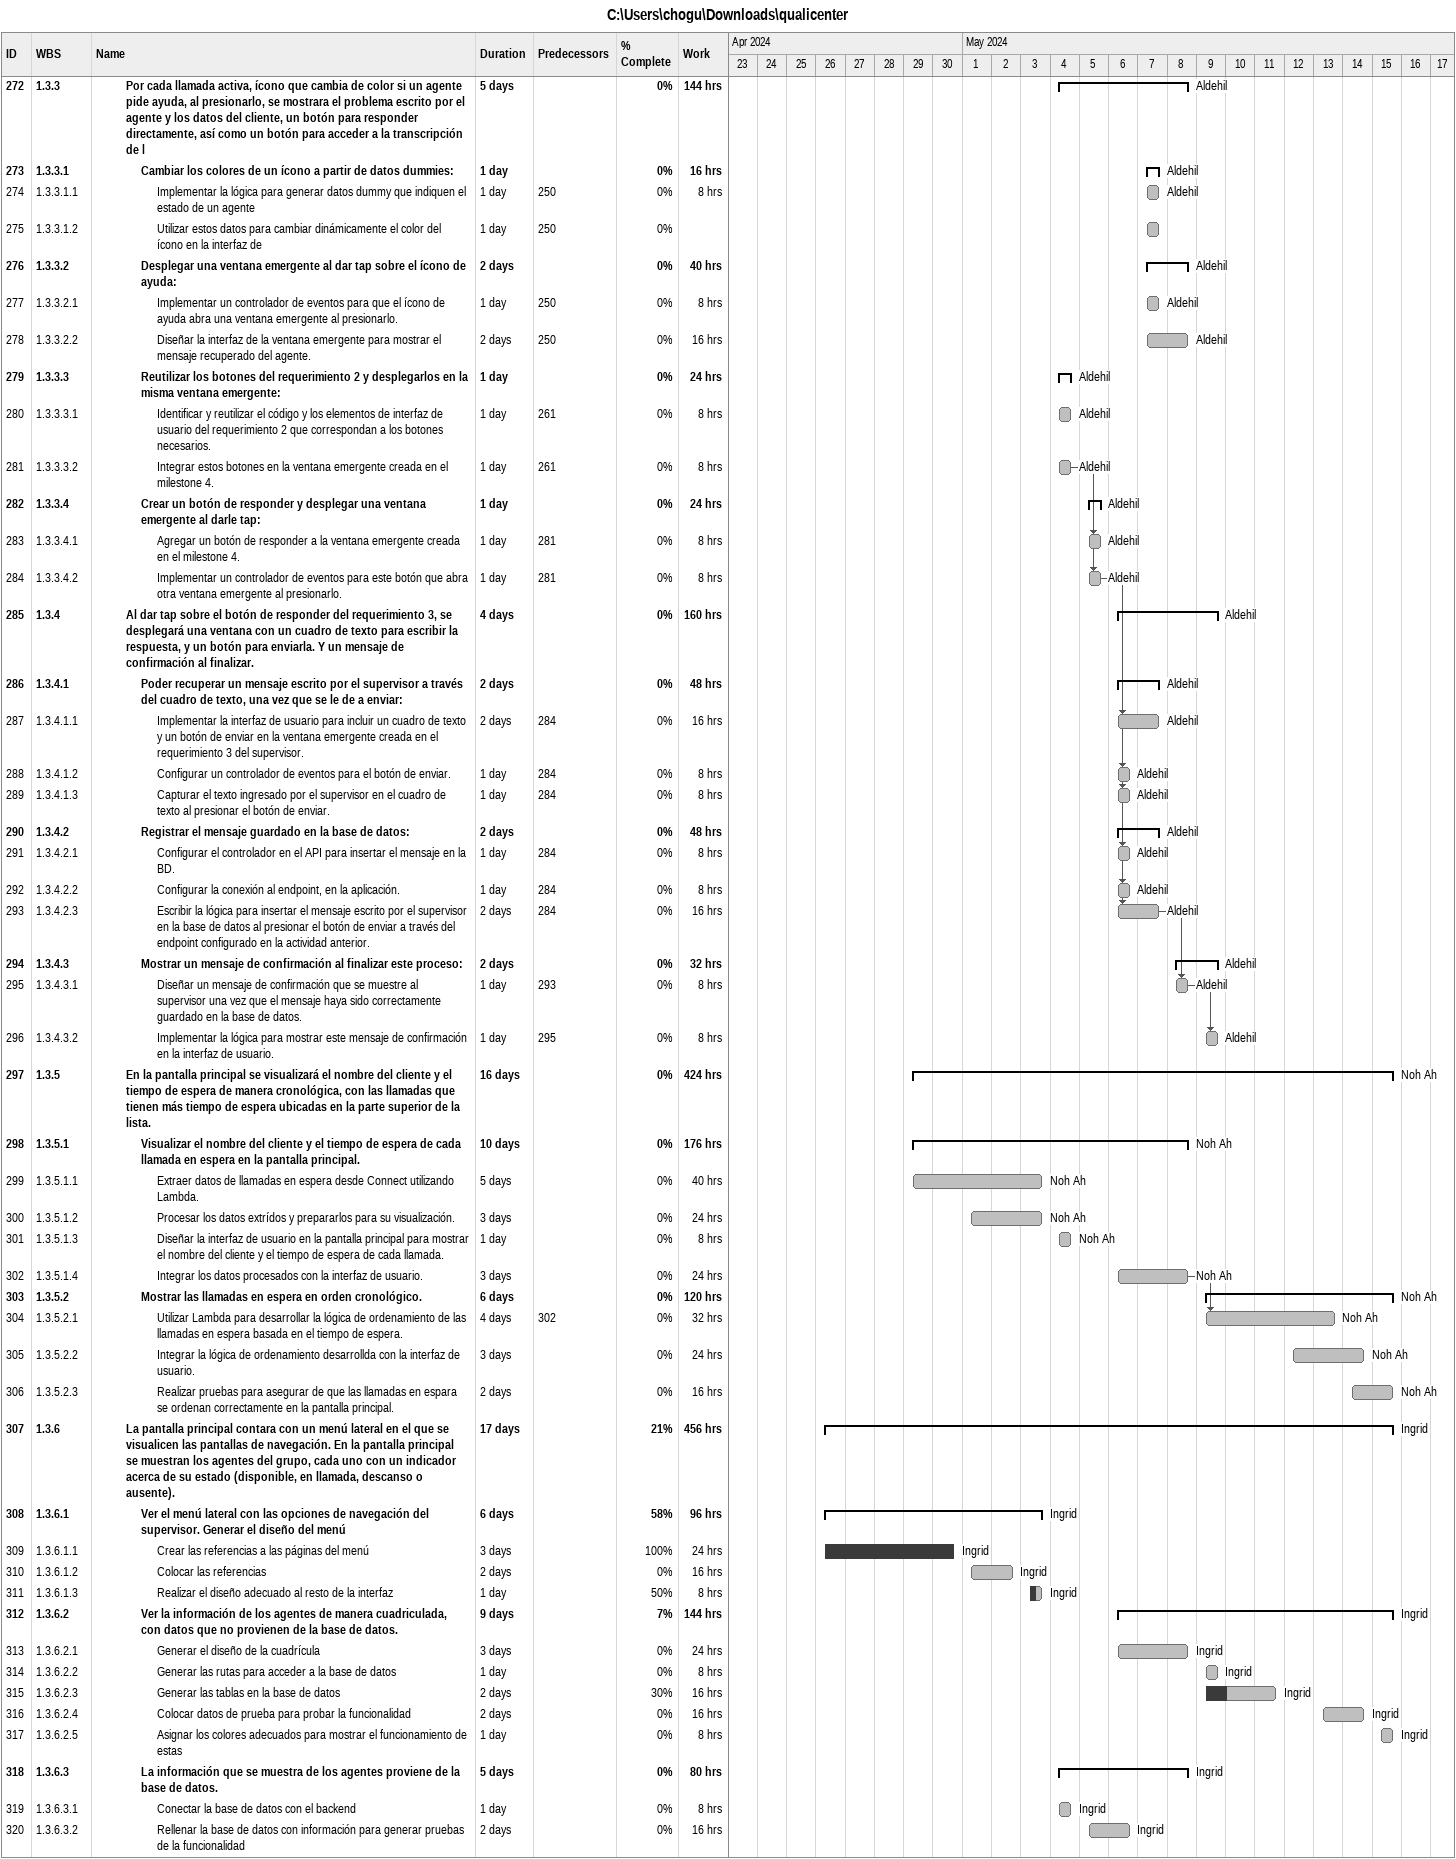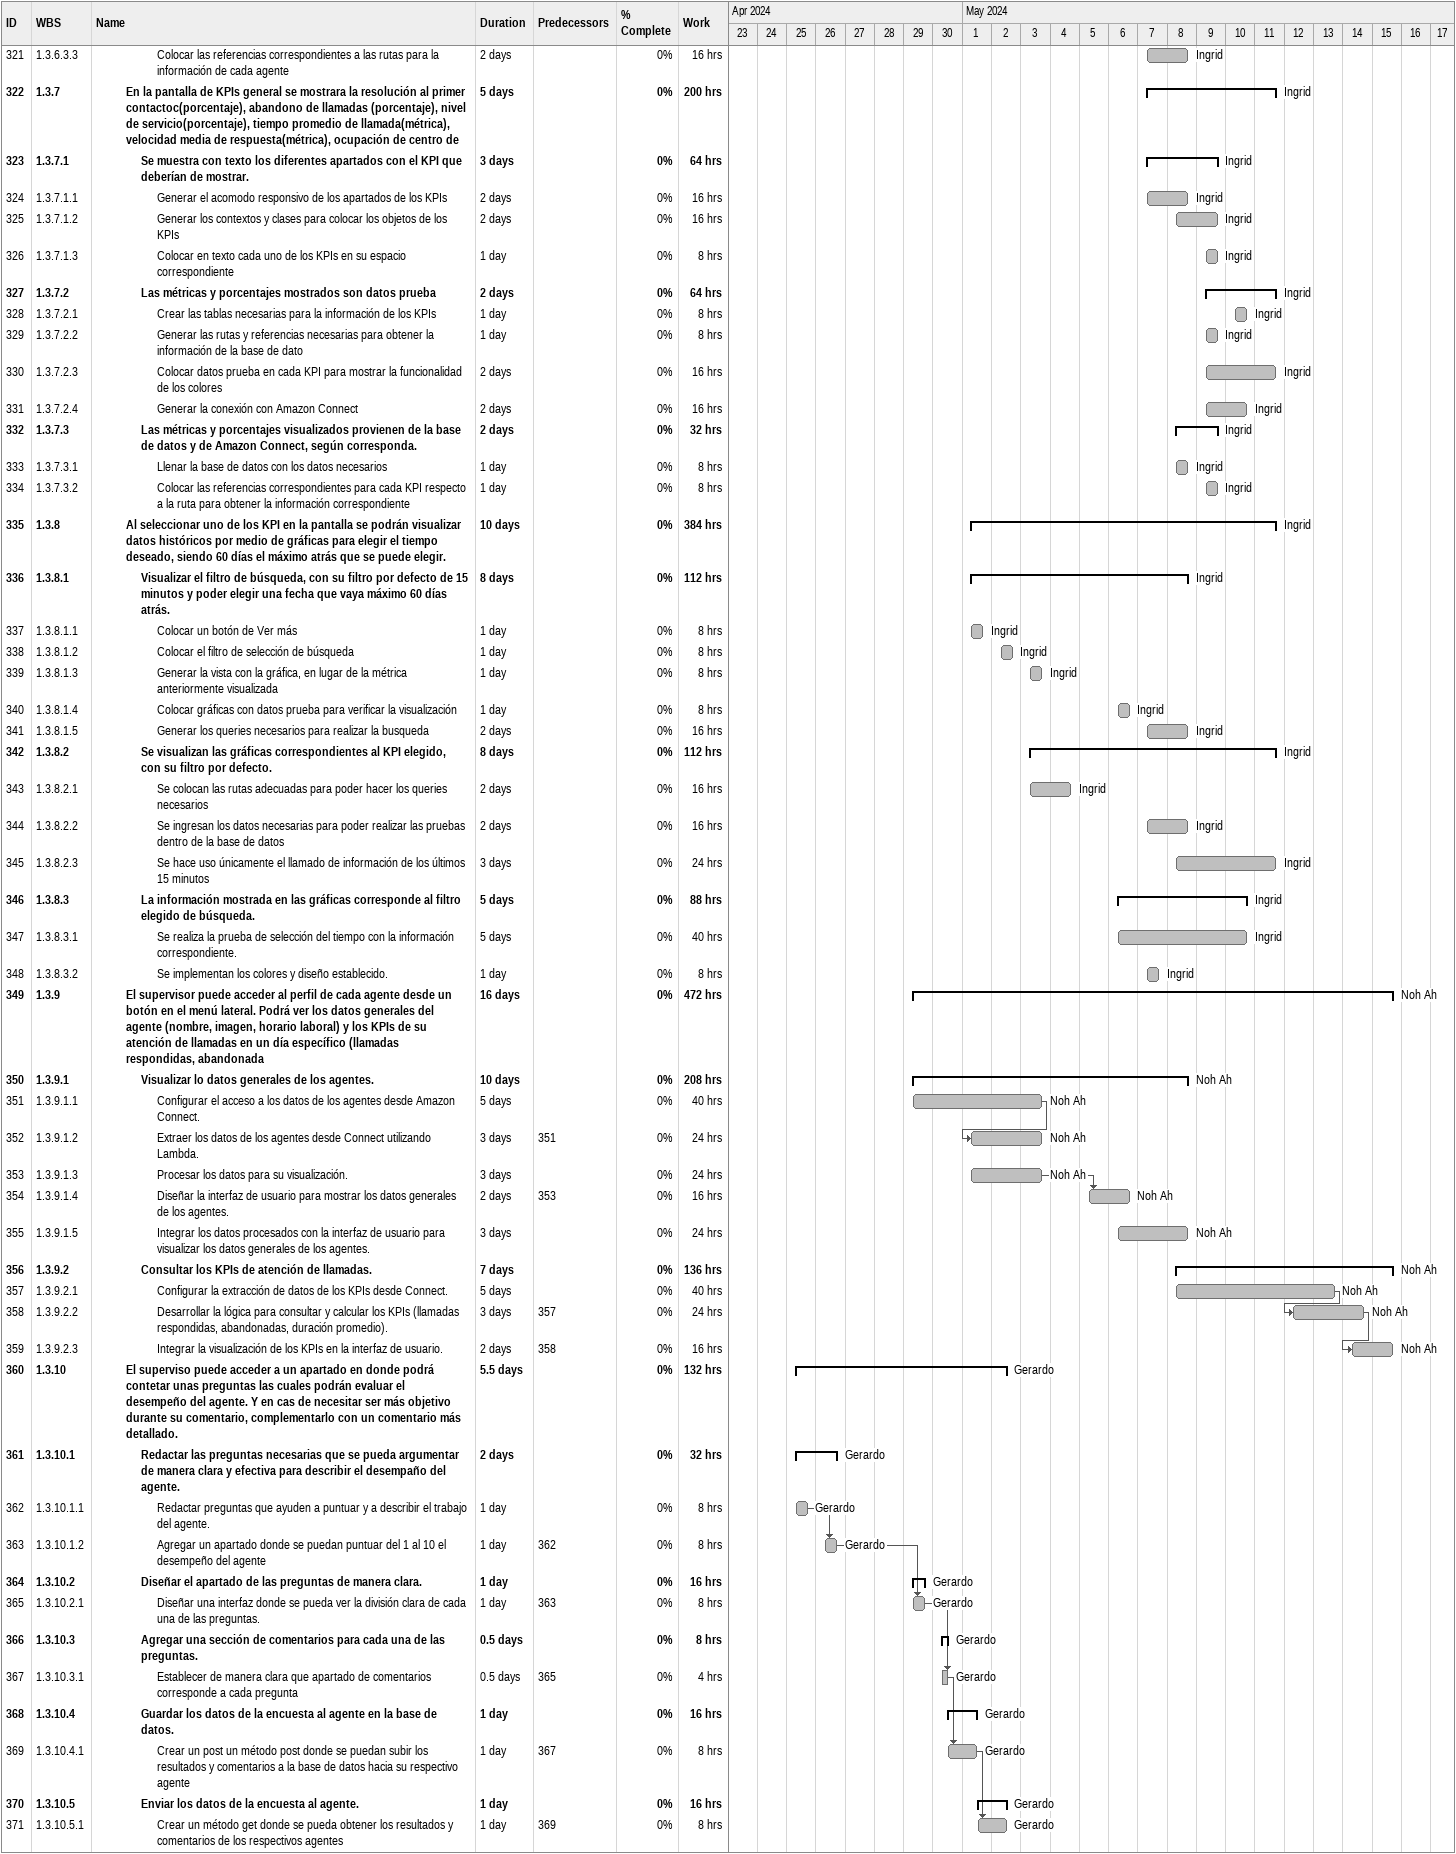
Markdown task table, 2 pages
C:\Users\chogu\Downloads\qualicenter

| ID | WBS | Task | Duration | Start | Finish | Predecessors | Resources | % complete | Work (h) |
|---|---|---|---|---|---|---|---|---|---|
| 272 | 1.3.3 | **Por cada llamada activa, ícono que cambia de color si un agente pide ayuda, al presionarlo, se mostrara el problema escrito por el agente y los datos del cliente, un botón para responder directamente, así como un botón para acceder a la transcripción de l** | 5d | 2024-05-04 | 2024-05-08 |  | Aldehil | 0 | 144 |
| 273 | 1.3.3.1 | **Cambiar los colores de un ícono a partir de datos dummies:** | 1d | 2024-05-07 | 2024-05-07 |  | Aldehil | 0 | 16 |
| 274 | 1.3.3.1.1 | Implementar la lógica para generar datos dummy que indiquen el estado de un agente | 1d | 2024-05-07 | 2024-05-07 | 250 | Aldehil | 0 | 8 |
| 275 | 1.3.3.1.2 | Utilizar estos datos para cambiar dinámicamente el color del ícono en la interfaz de | 1d | 2024-05-07 | 2024-05-07 | 250 |  | 0 |  |
| 276 | 1.3.3.2 | **Desplegar una ventana emergente al dar tap sobre el ícono de ayuda:** | 2d | 2024-05-07 | 2024-05-08 |  | Aldehil | 0 | 40 |
| 277 | 1.3.3.2.1 | Implementar un controlador de eventos para que el ícono de ayuda abra una ventana emergente al presionarlo. | 1d | 2024-05-07 | 2024-05-07 | 250 | Aldehil | 0 | 8 |
| 278 | 1.3.3.2.2 | Diseñar la interfaz de la ventana emergente para mostrar el mensaje recuperado del agente. | 2d | 2024-05-07 | 2024-05-08 | 250 | Aldehil | 0 | 16 |
| 279 | 1.3.3.3 | **Reutilizar los botones del requerimiento 2 y desplegarlos en la misma ventana emergente:** | 1d | 2024-05-04 | 2024-05-04 |  | Aldehil | 0 | 24 |
| 280 | 1.3.3.3.1 | Identificar y reutilizar el código y los elementos de interfaz de usuario del requerimiento 2 que correspondan a los botones necesarios. | 1d | 2024-05-04 | 2024-05-04 | 261 | Aldehil | 0 | 8 |
| 281 | 1.3.3.3.2 | Integrar estos botones en la ventana emergente creada en el milestone 4. | 1d | 2024-05-04 | 2024-05-04 | 261 | Aldehil | 0 | 8 |
| 282 | 1.3.3.4 | **Crear un botón de responder y desplegar una ventana emergente al darle tap:** | 1d | 2024-05-05 | 2024-05-05 |  | Aldehil | 0 | 24 |
| 283 | 1.3.3.4.1 | Agregar un botón de responder a la ventana emergente creada en el milestone 4. | 1d | 2024-05-05 | 2024-05-05 | 281 | Aldehil | 0 | 8 |
| 284 | 1.3.3.4.2 | Implementar un controlador de eventos para este botón que abra otra ventana emergente al presionarlo. | 1d | 2024-05-05 | 2024-05-05 | 281 | Aldehil | 0 | 8 |
| 285 | 1.3.4 | **Al dar tap sobre el botón de responder del requerimiento 3, se desplegará una ventana con un cuadro de texto para escribir la respuesta, y un botón para enviarla. Y un mensaje de confirmación al finalizar.** | 4d | 2024-05-06 | 2024-05-09 |  | Aldehil | 0 | 160 |
| 286 | 1.3.4.1 | **Poder recuperar un mensaje escrito por el supervisor a través del cuadro de texto, una vez que se le de a enviar:** | 2d | 2024-05-06 | 2024-05-07 |  | Aldehil | 0 | 48 |
| 287 | 1.3.4.1.1 | Implementar la interfaz de usuario para incluir un cuadro de texto y un botón de enviar en la ventana emergente creada en el requerimiento 3 del supervisor. | 2d | 2024-05-06 | 2024-05-07 | 284 | Aldehil | 0 | 16 |
| 288 | 1.3.4.1.2 | Configurar un controlador de eventos para el botón de enviar. | 1d | 2024-05-06 | 2024-05-06 | 284 | Aldehil | 0 | 8 |
| 289 | 1.3.4.1.3 | Capturar el texto ingresado por el supervisor en el cuadro de texto al presionar el botón de enviar. | 1d | 2024-05-06 | 2024-05-06 | 284 | Aldehil | 0 | 8 |
| 290 | 1.3.4.2 | **Registrar el mensaje guardado en la base de datos:** | 2d | 2024-05-06 | 2024-05-07 |  | Aldehil | 0 | 48 |
| 291 | 1.3.4.2.1 | Configurar el controlador en el API para insertar el mensaje en la BD. | 1d | 2024-05-06 | 2024-05-06 | 284 | Aldehil | 0 | 8 |
| 292 | 1.3.4.2.2 | Configurar la conexión al endpoint, en la aplicación. | 1d | 2024-05-06 | 2024-05-06 | 284 | Aldehil | 0 | 8 |
| 293 | 1.3.4.2.3 | Escribir la lógica para insertar el mensaje escrito por el supervisor en la base de datos al presionar el botón de enviar a través del endpoint configurado en la actividad anterior. | 2d | 2024-05-06 | 2024-05-07 | 284 | Aldehil | 0 | 16 |
| 294 | 1.3.4.3 | **Mostrar un mensaje de confirmación al finalizar este proceso:** | 2d | 2024-05-08 | 2024-05-09 |  | Aldehil | 0 | 32 |
| 295 | 1.3.4.3.1 | Diseñar un mensaje de confirmación que se muestre al supervisor una vez que el mensaje haya sido correctamente guardado en la base de datos. | 1d | 2024-05-08 | 2024-05-08 | 293 | Aldehil | 0 | 8 |
| 296 | 1.3.4.3.2 | Implementar la lógica para mostrar este mensaje de confirmación en la interfaz de usuario. | 1d | 2024-05-09 | 2024-05-09 | 295 | Aldehil | 0 | 8 |
| 297 | 1.3.5 | **En la pantalla principal se visualizará el nombre del cliente y el tiempo de espera de manera cronológica, con las llamadas que tienen más tiempo de espera ubicadas en la parte superior de la lista.** | 16d | 2024-04-29 | 2024-05-15 |  | Noh Ah | 0 | 424 |
| 298 | 1.3.5.1 | **Visualizar el nombre del cliente y el tiempo de espera de cada llamada en espera en la pantalla principal.** | 10d | 2024-04-29 | 2024-05-08 |  | Noh Ah | 0 | 176 |
| 299 | 1.3.5.1.1 | Extraer datos de llamadas en espera desde Connect utilizando Lambda. | 5d | 2024-04-29 | 2024-05-03 |  | Noh Ah | 0 | 40 |
| 300 | 1.3.5.1.2 | Procesar los datos extrídos y prepararlos para su visualización. | 3d | 2024-05-01 | 2024-05-03 |  | Noh Ah | 0 | 24 |
| 301 | 1.3.5.1.3 | Diseñar la interfaz de usuario en la pantalla principal para mostrar el nombre del cliente y el tiempo de espera de cada llamada. | 1d | 2024-05-04 | 2024-05-04 |  | Noh Ah | 0 | 8 |
| 302 | 1.3.5.1.4 | Integrar los datos procesados con la interfaz de usuario. | 3d | 2024-05-06 | 2024-05-08 |  | Noh Ah | 0 | 24 |
| 303 | 1.3.5.2 | **Mostrar las llamadas en espera en orden cronológico.** | 6d | 2024-05-09 | 2024-05-15 |  | Noh Ah | 0 | 120 |
| 304 | 1.3.5.2.1 | Utilizar Lambda para desarrollar la lógica de ordenamiento de las llamadas en espera basada en el tiempo de espera. | 4d | 2024-05-09 | 2024-05-13 | 302 | Noh Ah | 0 | 32 |
| 305 | 1.3.5.2.2 | Integrar la lógica de ordenamiento desarrollda con la interfaz de usuario. | 3d | 2024-05-12 | 2024-05-14 |  | Noh Ah | 0 | 24 |
| 306 | 1.3.5.2.3 | Realizar pruebas para asegurar de que las llamadas en espara se ordenan correctamente en la pantalla principal. | 2d | 2024-05-14 | 2024-05-15 |  | Noh Ah | 0 | 16 |
| 307 | 1.3.6 | **La pantalla principal contara con un menú lateral en el que se visualicen las pantallas de navegación. En la pantalla principal se muestran los agentes del grupo, cada uno con un indicador acerca de su estado (disponible, en llamada, descanso o ausente).** | 17d | 2024-04-26 | 2024-05-15 |  | Ingrid | 21 | 456 |
| 308 | 1.3.6.1 | **Ver el menú lateral con las opciones de navegación del supervisor. Generar el diseño del menú** | 6d | 2024-04-26 | 2024-05-03 |  | Ingrid | 58 | 96 |
| 309 | 1.3.6.1.1 | Crear las referencias a las páginas del menú | 3d | 2024-04-26 | 2024-04-30 |  | Ingrid | 100 | 24 |
| 310 | 1.3.6.1.2 | Colocar las referencias | 2d | 2024-05-01 | 2024-05-02 |  | Ingrid | 0 | 16 |
| 311 | 1.3.6.1.3 | Realizar el diseño adecuado al resto de la interfaz | 1d | 2024-05-03 | 2024-05-03 |  | Ingrid | 50 | 8 |
| 312 | 1.3.6.2 | **Ver la información de los agentes de manera cuadriculada, con datos que no provienen de la base de datos.** | 9d | 2024-05-06 | 2024-05-15 |  | Ingrid | 7 | 144 |
| 313 | 1.3.6.2.1 | Generar el diseño de la cuadrícula | 3d | 2024-05-06 | 2024-05-08 |  | Ingrid | 0 | 24 |
| 314 | 1.3.6.2.2 | Generar las rutas para acceder a la base de datos | 1d | 2024-05-09 | 2024-05-09 |  | Ingrid | 0 | 8 |
| 315 | 1.3.6.2.3 | Generar las tablas en la base de datos | 2d | 2024-05-09 | 2024-05-11 |  | Ingrid | 30 | 16 |
| 316 | 1.3.6.2.4 | Colocar datos de prueba para probar la funcionalidad | 2d | 2024-05-13 | 2024-05-14 |  | Ingrid | 0 | 16 |
| 317 | 1.3.6.2.5 | Asignar los colores adecuados para mostrar el funcionamiento de estas | 1d | 2024-05-15 | 2024-05-15 |  | Ingrid | 0 | 8 |
| 318 | 1.3.6.3 | **La información que se muestra de los agentes proviene de la base de datos.** | 5d | 2024-05-04 | 2024-05-08 |  | Ingrid | 0 | 80 |
| 319 | 1.3.6.3.1 | Conectar la base de datos con el backend | 1d | 2024-05-04 | 2024-05-04 |  | Ingrid | 0 | 8 |
| 320 | 1.3.6.3.2 | Rellenar la base de datos con información para generar pruebas de la funcionalidad | 2d | 2024-05-05 | 2024-05-06 |  | Ingrid | 0 | 16 |
| 321 | 1.3.6.3.3 | Colocar las referencias correspondientes a las rutas para la información de cada agente | 2d | 2024-05-07 | 2024-05-08 |  | Ingrid | 0 | 16 |
| 322 | 1.3.7 | **En la pantalla de KPIs general se mostrara la resolución al primer contactoc(porcentaje), abandono de llamadas (porcentaje), nivel de servicio(porcentaje), tiempo promedio de llamada(métrica), velocidad media de respuesta(métrica), ocupación de centro de** | 5d | 2024-05-07 | 2024-05-11 |  | Ingrid | 0 | 200 |
| 323 | 1.3.7.1 | **Se muestra con texto los diferentes apartados con el KPI que deberían de mostrar.** | 3d | 2024-05-07 | 2024-05-09 |  | Ingrid | 0 | 64 |
| 324 | 1.3.7.1.1 | Generar el acomodo responsivo de los apartados de los KPIs | 2d | 2024-05-07 | 2024-05-08 |  | Ingrid | 0 | 16 |
| 325 | 1.3.7.1.2 | Generar los contextos y clases para colocar los objetos de los KPIs | 2d | 2024-05-08 | 2024-05-09 |  | Ingrid | 0 | 16 |
| 326 | 1.3.7.1.3 | Colocar en texto cada uno de los KPIs en su espacio correspondiente | 1d | 2024-05-09 | 2024-05-09 |  | Ingrid | 0 | 8 |
| 327 | 1.3.7.2 | **Las métricas y porcentajes mostrados son datos prueba** | 2d | 2024-05-09 | 2024-05-11 |  | Ingrid | 0 | 64 |
| 328 | 1.3.7.2.1 | Crear las tablas necesarias para la información de los KPIs | 1d | 2024-05-10 | 2024-05-10 |  | Ingrid | 0 | 8 |
| 329 | 1.3.7.2.2 | Generar las rutas y referencias necesarias para obtener la información de la base de dato | 1d | 2024-05-09 | 2024-05-09 |  | Ingrid | 0 | 8 |
| 330 | 1.3.7.2.3 | Colocar datos prueba en cada KPI para mostrar la funcionalidad de los colores | 2d | 2024-05-09 | 2024-05-11 |  | Ingrid | 0 | 16 |
| 331 | 1.3.7.2.4 | Generar la conexión con Amazon Connect | 2d | 2024-05-09 | 2024-05-10 |  | Ingrid | 0 | 16 |
| 332 | 1.3.7.3 | **Las métricas y porcentajes visualizados provienen de la base de datos y de Amazon Connect, según corresponda.** | 2d | 2024-05-08 | 2024-05-09 |  | Ingrid | 0 | 32 |
| 333 | 1.3.7.3.1 | Llenar la base de datos con los datos necesarios | 1d | 2024-05-08 | 2024-05-08 |  | Ingrid | 0 | 8 |
| 334 | 1.3.7.3.2 | Colocar las referencias correspondientes para cada KPI respecto a la ruta para obtener la información correspondiente | 1d | 2024-05-09 | 2024-05-09 |  | Ingrid | 0 | 8 |
| 335 | 1.3.8 | **Al seleccionar uno de los KPI en la pantalla se podrán visualizar datos históricos por medio de gráficas para elegir el tiempo deseado, siendo 60 días el máximo atrás que se puede elegir.** | 10d | 2024-05-01 | 2024-05-11 |  | Ingrid | 0 | 384 |
| 336 | 1.3.8.1 | **Visualizar el filtro de búsqueda, con su filtro por defecto de 15 minutos y poder elegir una fecha que vaya máximo 60 días atrás.** | 8d | 2024-05-01 | 2024-05-08 |  | Ingrid | 0 | 112 |
| 337 | 1.3.8.1.1 | Colocar un botón de Ver más | 1d | 2024-05-01 | 2024-05-01 |  | Ingrid | 0 | 8 |
| 338 | 1.3.8.1.2 | Colocar el filtro de selección de búsqueda | 1d | 2024-05-02 | 2024-05-02 |  | Ingrid | 0 | 8 |
| 339 | 1.3.8.1.3 | Generar la vista con la gráfica, en lugar de la métrica anteriormente visualizada | 1d | 2024-05-03 | 2024-05-03 |  | Ingrid | 0 | 8 |
| 340 | 1.3.8.1.4 | Colocar gráficas con datos prueba para verificar la visualización | 1d | 2024-05-06 | 2024-05-06 |  | Ingrid | 0 | 8 |
| 341 | 1.3.8.1.5 | Generar los queries necesarios para realizar la busqueda | 2d | 2024-05-07 | 2024-05-08 |  | Ingrid | 0 | 16 |
| 342 | 1.3.8.2 | **Se visualizan las gráficas correspondientes al KPI elegido, con su filtro por defecto.** | 8d | 2024-05-03 | 2024-05-11 |  | Ingrid | 0 | 112 |
| 343 | 1.3.8.2.1 | Se colocan las rutas adecuadas para poder hacer los queries necesarios | 2d | 2024-05-03 | 2024-05-04 |  | Ingrid | 0 | 16 |
| 344 | 1.3.8.2.2 | Se ingresan los datos necesarias para poder realizar las pruebas dentro de la base de datos | 2d | 2024-05-07 | 2024-05-08 |  | Ingrid | 0 | 16 |
| 345 | 1.3.8.2.3 | Se hace uso únicamente el llamado de información de los últimos 15 minutos | 3d | 2024-05-08 | 2024-05-11 |  | Ingrid | 0 | 24 |
| 346 | 1.3.8.3 | **La información mostrada en las gráficas corresponde al filtro elegido de búsqueda.** | 5d | 2024-05-06 | 2024-05-10 |  | Ingrid | 0 | 88 |
| 347 | 1.3.8.3.1 | Se realiza la prueba de selección del tiempo con la información correspondiente. | 5d | 2024-05-06 | 2024-05-10 |  | Ingrid | 0 | 40 |
| 348 | 1.3.8.3.2 | Se implementan los colores y diseño establecido. | 1d | 2024-05-07 | 2024-05-07 |  | Ingrid | 0 | 8 |
| 349 | 1.3.9 | **El supervisor puede acceder al perfil de cada agente desde un botón en el menú lateral. Podrá ver los datos generales del agente (nombre, imagen, horario laboral) y los KPIs de su atención de llamadas en un día específico (llamadas respondidas, abandonada** | 16d | 2024-04-29 | 2024-05-15 |  | Noh Ah | 0 | 472 |
| 350 | 1.3.9.1 | **Visualizar lo datos generales de los agentes.** | 10d | 2024-04-29 | 2024-05-08 |  | Noh Ah | 0 | 208 |
| 351 | 1.3.9.1.1 | Configurar el acceso a los datos de los agentes desde Amazon Connect. | 5d | 2024-04-29 | 2024-05-03 |  | Noh Ah | 0 | 40 |
| 352 | 1.3.9.1.2 | Extraer los datos de los agentes desde Connect utilizando Lambda. | 3d | 2024-05-01 | 2024-05-03 | 351 | Noh Ah | 0 | 24 |
| 353 | 1.3.9.1.3 | Procesar los datos para su visualización. | 3d | 2024-05-01 | 2024-05-03 |  | Noh Ah | 0 | 24 |
| 354 | 1.3.9.1.4 | Diseñar la interfaz de usuario para mostrar los datos generales de los agentes. | 2d | 2024-05-05 | 2024-05-06 | 353 | Noh Ah | 0 | 16 |
| 355 | 1.3.9.1.5 | Integrar los datos procesados con la interfaz de usuario para visualizar los datos generales de los agentes. | 3d | 2024-05-06 | 2024-05-08 |  | Noh Ah | 0 | 24 |
| 356 | 1.3.9.2 | **Consultar los KPIs de atención de llamadas.** | 7d | 2024-05-08 | 2024-05-15 |  | Noh Ah | 0 | 136 |
| 357 | 1.3.9.2.1 | Configurar la extracción de datos de los KPIs desde Connect. | 5d | 2024-05-08 | 2024-05-13 |  | Noh Ah | 0 | 40 |
| 358 | 1.3.9.2.2 | Desarrollar la lógica para consultar y calcular los KPIs (llamadas respondidas, abandonadas, duración promedio). | 3d | 2024-05-12 | 2024-05-14 | 357 | Noh Ah | 0 | 24 |
| 359 | 1.3.9.2.3 | Integrar la visualización de los KPIs en la interfaz de usuario. | 2d | 2024-05-14 | 2024-05-15 | 358 | Noh Ah | 0 | 16 |
| 360 | 1.3.10 | **El superviso puede acceder a un apartado en donde podrá contetar unas preguntas las cuales podrán evaluar el desempeño del agente. Y en cas de necesitar ser más objetivo durante su comentario, complementarlo con un comentario más detallado.** | 5.5d | 2024-04-25 | 2024-05-02 |  | Gerardo | 0 | 132 |
| 361 | 1.3.10.1 | **Redactar las preguntas necesarias que se pueda argumentar de manera clara y efectiva para describir el desempaño del agente.** | 2d | 2024-04-25 | 2024-04-26 |  | Gerardo | 0 | 32 |
| 362 | 1.3.10.1.1 | Redactar preguntas que ayuden a puntuar y a describir el trabajo del agente. | 1d | 2024-04-25 | 2024-04-25 |  | Gerardo | 0 | 8 |
| 363 | 1.3.10.1.2 | Agregar un apartado donde se puedan puntuar del 1 al 10 el desempeño del agente | 1d | 2024-04-26 | 2024-04-26 | 362 | Gerardo | 0 | 8 |
| 364 | 1.3.10.2 | **Diseñar el apartado de las preguntas de manera clara.** | 1d | 2024-04-29 | 2024-04-29 |  | Gerardo | 0 | 16 |
| 365 | 1.3.10.2.1 | Diseñar una interfaz donde se pueda ver la división clara de cada una de las preguntas. | 1d | 2024-04-29 | 2024-04-29 | 363 | Gerardo | 0 | 8 |
| 366 | 1.3.10.3 | **Agregar una sección de comentarios para cada una de las preguntas.** | 0.5d | 2024-04-30 | 2024-04-30 |  | Gerardo | 0 | 8 |
| 367 | 1.3.10.3.1 | Establecer de manera clara que apartado de comentarios corresponde a cada pregunta | 0.5d | 2024-04-30 | 2024-04-30 | 365 | Gerardo | 0 | 4 |
| 368 | 1.3.10.4 | **Guardar los datos de la encuesta al agente en la base de datos.** | 1d | 2024-04-30 | 2024-05-01 |  | Gerardo | 0 | 16 |
| 369 | 1.3.10.4.1 | Crear un post un método post donde se puedan subir los resultados y comentarios a la base de datos hacia su respectivo agente | 1d | 2024-04-30 | 2024-05-01 | 367 | Gerardo | 0 | 8 |
| 370 | 1.3.10.5 | **Enviar los datos de la encuesta al agente.** | 1d | 2024-05-01 | 2024-05-02 |  | Gerardo | 0 | 16 |
| 371 | 1.3.10.5.1 | Crear un método get donde se pueda obtener los resultados y comentarios de los respectivos agentes | 1d | 2024-05-01 | 2024-05-02 | 369 | Gerardo | 0 | 8 |
